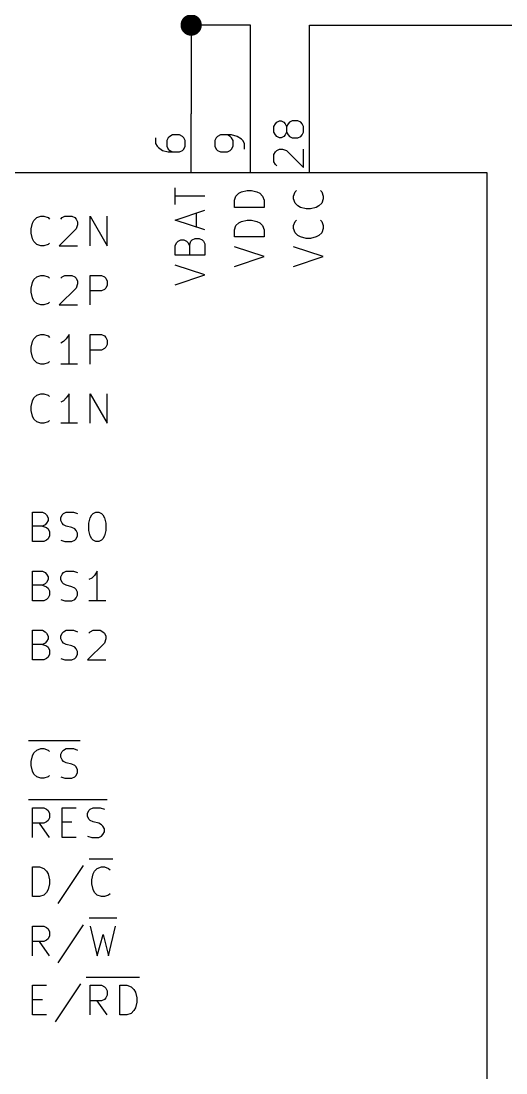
# Model space of a CAD drawing. Extents: x 0.4 to 11.3, y -7.9 to -0.4.
# Drawn here: x 9.113 to 9.932, y -3.071 to -1.293 of the extents above; entities that cross this region are included whole.
import ezdxf

# ---------------------------------------------------------------- set-up
doc = ezdxf.new("R2010")
doc.units = 0
doc.header["$MEASUREMENT"] = 0
for name, color, linetype in [('CYAN2', 4, 'CONTINUOUS'), ('GREEN3', 91, 'CONTINUOUS'), ('LYELLOW', 51, 'CONTINUOUS'), ('RED2', 1, 'CONTINUOUS'), ('RED3', 11, 'CONTINUOUS')]:
    doc.layers.add(name, color=color, linetype=linetype)

msp = doc.modelspace()

# ---------------------------------------------------------------- linework, layer by layer
at = {"layer": 'CYAN2', "linetype": 'CONTINUOUS'}
for p, q in [((9.3731, -1.6033), (9.3731, -1.5748)), ((9.3731, -1.6033), (9.3731, -1.5748)), ((9.4803, -1.5843), (9.485, -1.5819)), ((9.4803, -1.5843), (9.485, -1.5819)), ((9.485, -1.5819), (9.4946, -1.5795)), ((9.485, -1.5819), (9.4946, -1.5795)), ((9.4946, -1.5795), (9.5017, -1.5795)), ((9.4946, -1.5795), (9.5017, -1.5795)), ((9.5017, -1.5795), (9.5112, -1.5819)), ((9.5017, -1.5795), (9.5112, -1.5819)), ((9.5112, -1.5819), (9.516, -1.5843)), ((9.5112, -1.5819), (9.516, -1.5843)), ((9.5731, -1.589), (9.5755, -1.5819)), ((9.5731, -1.589), (9.5755, -1.5819)), ((9.5755, -1.5819), (9.5779, -1.5795)), ((9.5755, -1.5819), (9.5779, -1.5795)), ((9.6184, -1.5795), (9.6208, -1.5819)), ((9.6184, -1.5795), (9.6208, -1.5819)), ((9.6208, -1.5819), (9.6231, -1.589)), ((9.6208, -1.5819), (9.6231, -1.589)), ((9.4231, -1.589), (9.3731, -1.589)), ((9.4231, -1.589), (9.3731, -1.589)), ((9.4731, -1.5962), (9.4755, -1.589)), ((9.4731, -1.5962), (9.4755, -1.589)), ((9.4731, -1.6081), (9.4731, -1.5962)), ((9.4731, -1.6081), (9.4731, -1.5962)), ((9.4755, -1.589), (9.4803, -1.5843)), ((9.4755, -1.589), (9.4803, -1.5843)), ((9.516, -1.5843), (9.5208, -1.589)), ((9.516, -1.5843), (9.5208, -1.589)), ((9.5208, -1.589), (9.5231, -1.5962)), ((9.5208, -1.589), (9.5231, -1.5962)), ((9.5231, -1.5962), (9.5231, -1.6081)), ((9.5231, -1.5962), (9.5231, -1.6081)), ((9.5731, -1.5938), (9.5731, -1.589)), ((9.5731, -1.5938), (9.5731, -1.589)), ((9.5755, -1.6009), (9.5731, -1.5938)), ((9.5755, -1.6009), (9.5731, -1.5938)), ((9.6231, -1.5938), (9.6208, -1.6009)), ((9.6231, -1.5938), (9.6208, -1.6009)), ((9.6231, -1.589), (9.6231, -1.5938)), ((9.6231, -1.589), (9.6231, -1.5938)), ((9.3731, -1.6295), (9.4231, -1.6129)), ((9.3731, -1.6295), (9.4231, -1.6129)), ((9.4088, -1.6414), (9.4088, -1.6176)), ((9.4088, -1.6414), (9.4088, -1.6176)), ((9.5231, -1.6081), (9.4731, -1.6081)), ((9.5231, -1.6081), (9.4731, -1.6081)), ((9.5803, -1.6057), (9.5755, -1.6009)), ((9.5803, -1.6057), (9.5755, -1.6009)), ((9.585, -1.6081), (9.5803, -1.6057)), ((9.585, -1.6081), (9.5803, -1.6057)), ((9.5946, -1.6105), (9.585, -1.6081)), ((9.5946, -1.6105), (9.585, -1.6081)), ((9.6017, -1.6105), (9.5946, -1.6105)), ((9.6017, -1.6105), (9.5946, -1.6105)), ((9.6112, -1.6081), (9.6017, -1.6105)), ((9.6112, -1.6081), (9.6017, -1.6105)), ((9.616, -1.6057), (9.6112, -1.6081)), ((9.616, -1.6057), (9.6112, -1.6081)), ((9.6208, -1.6009), (9.616, -1.6057)), ((9.6208, -1.6009), (9.616, -1.6057)), ((9.1295, -1.6446), (9.1319, -1.635)), ((9.1295, -1.6446), (9.1319, -1.635)), ((9.1319, -1.635), (9.1343, -1.6303)), ((9.1319, -1.635), (9.1343, -1.6303)), ((9.1343, -1.6303), (9.139, -1.6255)), ((9.1343, -1.6303), (9.139, -1.6255)), ((9.139, -1.6255), (9.1462, -1.6231)), ((9.139, -1.6255), (9.1462, -1.6231)), ((9.1462, -1.6231), (9.1509, -1.6231)), ((9.1462, -1.6231), (9.1509, -1.6231)), ((9.1509, -1.6231), (9.1581, -1.6255)), ((9.1509, -1.6231), (9.1581, -1.6255)), ((9.1581, -1.6255), (9.1605, -1.6279)), ((9.1581, -1.6255), (9.1605, -1.6279)), ((9.1795, -1.6279), (9.1819, -1.6255)), ((9.1795, -1.6279), (9.1819, -1.6255)), ((9.1819, -1.6255), (9.1867, -1.6231)), ((9.1819, -1.6255), (9.1867, -1.6231)), ((9.1867, -1.6231), (9.1986, -1.6231)), ((9.1867, -1.6231), (9.1986, -1.6231)), ((9.1986, -1.6231), (9.2033, -1.6255)), ((9.1986, -1.6231), (9.2033, -1.6255)), ((9.2033, -1.6255), (9.2057, -1.6279)), ((9.2033, -1.6255), (9.2057, -1.6279)), ((9.2057, -1.6279), (9.2081, -1.6327)), ((9.2057, -1.6279), (9.2081, -1.6327)), ((9.2081, -1.6327), (9.2081, -1.6374)), ((9.2081, -1.6327), (9.2081, -1.6374)), ((9.2295, -1.6731), (9.2295, -1.6231)), ((9.2295, -1.6231), (9.2581, -1.6731)), ((9.2295, -1.6731), (9.2295, -1.6231)), ((9.2295, -1.6231), (9.2581, -1.6731)), ((9.2581, -1.6731), (9.2581, -1.6231)), ((9.2581, -1.6731), (9.2581, -1.6231)), ((9.4231, -1.6462), (9.3731, -1.6295)), ((9.4231, -1.6462), (9.3731, -1.6295)), ((9.4755, -1.639), (9.4803, -1.6343)), ((9.4755, -1.639), (9.4803, -1.6343)), ((9.4803, -1.6343), (9.485, -1.6319)), ((9.4803, -1.6343), (9.485, -1.6319)), ((9.485, -1.6319), (9.4946, -1.6295)), ((9.485, -1.6319), (9.4946, -1.6295)), ((9.4946, -1.6295), (9.5017, -1.6295)), ((9.4946, -1.6295), (9.5017, -1.6295)), ((9.5017, -1.6295), (9.5112, -1.6319)), ((9.5017, -1.6295), (9.5112, -1.6319)), ((9.5112, -1.6319), (9.516, -1.6343)), ((9.5112, -1.6319), (9.516, -1.6343)), ((9.516, -1.6343), (9.5208, -1.639)), ((9.516, -1.6343), (9.5208, -1.639)), ((9.5731, -1.639), (9.5755, -1.6319)), ((9.5731, -1.639), (9.5755, -1.6319)), ((9.5755, -1.6319), (9.5779, -1.6295)), ((9.5755, -1.6319), (9.5779, -1.6295)), ((9.6184, -1.6295), (9.6208, -1.6319)), ((9.6184, -1.6295), (9.6208, -1.6319)), ((9.6208, -1.6319), (9.6231, -1.639)), ((9.6208, -1.6319), (9.6231, -1.639)), ((9.1295, -1.6517), (9.1295, -1.6446)), ((9.1295, -1.6517), (9.1295, -1.6446)), ((9.1319, -1.6612), (9.1295, -1.6517)), ((9.1319, -1.6612), (9.1295, -1.6517)), ((9.2057, -1.6446), (9.1771, -1.6731)), ((9.2057, -1.6446), (9.1771, -1.6731)), ((9.2081, -1.6374), (9.2057, -1.6446)), ((9.2081, -1.6374), (9.2057, -1.6446)), ((9.4731, -1.6462), (9.4755, -1.639)), ((9.4731, -1.6462), (9.4755, -1.639)), ((9.4731, -1.6581), (9.4731, -1.6462)), ((9.4731, -1.6581), (9.4731, -1.6462)), ((9.5208, -1.639), (9.5231, -1.6462)), ((9.5208, -1.639), (9.5231, -1.6462)), ((9.5231, -1.6462), (9.5231, -1.6581)), ((9.5231, -1.6462), (9.5231, -1.6581)), ((9.5731, -1.6438), (9.5731, -1.639)), ((9.5731, -1.6438), (9.5731, -1.639)), ((9.5755, -1.6509), (9.5731, -1.6438)), ((9.5755, -1.6509), (9.5731, -1.6438)), ((9.5803, -1.6557), (9.5755, -1.6509)), ((9.5803, -1.6557), (9.5755, -1.6509)), ((9.6208, -1.6509), (9.616, -1.6557)), ((9.6208, -1.6509), (9.616, -1.6557)), ((9.6231, -1.6438), (9.6208, -1.6509)), ((9.6231, -1.6438), (9.6208, -1.6509)), ((9.6231, -1.639), (9.6231, -1.6438)), ((9.6231, -1.639), (9.6231, -1.6438)), ((9.1343, -1.666), (9.1319, -1.6612)), ((9.1343, -1.666), (9.1319, -1.6612)), ((9.139, -1.6708), (9.1343, -1.666)), ((9.139, -1.6708), (9.1343, -1.666)), ((9.1462, -1.6731), (9.139, -1.6708)), ((9.1462, -1.6731), (9.139, -1.6708)), ((9.1581, -1.6708), (9.1509, -1.6731)), ((9.1581, -1.6708), (9.1509, -1.6731)), ((9.1605, -1.6684), (9.1581, -1.6708)), ((9.1605, -1.6684), (9.1581, -1.6708)), ((9.3731, -1.6724), (9.3755, -1.6676)), ((9.3731, -1.6724), (9.3755, -1.6676)), ((9.3755, -1.6676), (9.3779, -1.6652)), ((9.3755, -1.6676), (9.3779, -1.6652)), ((9.3779, -1.6652), (9.3827, -1.6629)), ((9.3779, -1.6652), (9.3827, -1.6629)), ((9.3827, -1.6629), (9.3874, -1.6629)), ((9.3827, -1.6629), (9.3874, -1.6629)), ((9.3874, -1.6629), (9.3922, -1.6652)), ((9.3874, -1.6629), (9.3922, -1.6652)), ((9.3922, -1.6652), (9.3946, -1.6676)), ((9.3922, -1.6652), (9.3946, -1.6676)), ((9.3946, -1.6676), (9.3969, -1.6724)), ((9.3946, -1.6676), (9.3969, -1.6724)), ((9.3969, -1.6724), (9.3993, -1.6652)), ((9.3969, -1.6724), (9.3993, -1.6652)), ((9.3993, -1.6652), (9.4017, -1.6629)), ((9.3993, -1.6652), (9.4017, -1.6629)), ((9.4017, -1.6629), (9.4065, -1.6605)), ((9.4017, -1.6629), (9.4065, -1.6605)), ((9.4065, -1.6605), (9.4136, -1.6605)), ((9.4065, -1.6605), (9.4136, -1.6605)), ((9.4136, -1.6605), (9.4184, -1.6629)), ((9.4136, -1.6605), (9.4184, -1.6629)), ((9.4184, -1.6629), (9.4208, -1.6652)), ((9.4184, -1.6629), (9.4208, -1.6652)), ((9.4208, -1.6652), (9.4231, -1.67)), ((9.4208, -1.6652), (9.4231, -1.67)), ((9.4231, -1.67), (9.4231, -1.689)), ((9.4231, -1.67), (9.4231, -1.689)), ((9.5231, -1.6581), (9.4731, -1.6581)), ((9.5231, -1.6581), (9.4731, -1.6581)), ((9.585, -1.6581), (9.5803, -1.6557)), ((9.585, -1.6581), (9.5803, -1.6557)), ((9.5946, -1.6605), (9.585, -1.6581)), ((9.5946, -1.6605), (9.585, -1.6581)), ((9.6017, -1.6605), (9.5946, -1.6605)), ((9.6017, -1.6605), (9.5946, -1.6605)), ((9.6112, -1.6581), (9.6017, -1.6605)), ((9.6112, -1.6581), (9.6017, -1.6605)), ((9.616, -1.6557), (9.6112, -1.6581)), ((9.616, -1.6557), (9.6112, -1.6581)), ((9.1509, -1.6731), (9.1462, -1.6731)), ((9.1509, -1.6731), (9.1462, -1.6731)), ((9.1771, -1.6731), (9.2081, -1.6731)), ((9.1771, -1.6731), (9.2081, -1.6731)), ((9.3731, -1.689), (9.3731, -1.6724)), ((9.3731, -1.689), (9.3731, -1.6724)), ((9.4231, -1.689), (9.3731, -1.689)), ((9.4231, -1.689), (9.3731, -1.689)), ((9.3969, -1.6724), (9.3969, -1.689)), ((9.3969, -1.6724), (9.3969, -1.689)), ((9.5231, -1.6914), (9.4731, -1.6748)), ((9.5231, -1.6914), (9.4731, -1.6748)), ((9.6231, -1.6914), (9.5731, -1.6748)), ((9.6231, -1.6914), (9.5731, -1.6748)), ((9.4231, -1.7224), (9.3731, -1.7057)), ((9.4231, -1.7224), (9.3731, -1.7057)), ((9.4731, -1.7081), (9.5231, -1.6914)), ((9.4731, -1.7081), (9.5231, -1.6914)), ((9.5731, -1.7081), (9.6231, -1.6914)), ((9.5731, -1.7081), (9.6231, -1.6914)), ((9.139, -1.7255), (9.1462, -1.7231)), ((9.139, -1.7255), (9.1462, -1.7231)), ((9.1462, -1.7231), (9.1509, -1.7231)), ((9.1462, -1.7231), (9.1509, -1.7231)), ((9.1509, -1.7231), (9.1581, -1.7255)), ((9.1509, -1.7231), (9.1581, -1.7255)), ((9.1819, -1.7255), (9.1867, -1.7231)), ((9.1819, -1.7255), (9.1867, -1.7231)), ((9.1867, -1.7231), (9.1986, -1.7231)), ((9.1867, -1.7231), (9.1986, -1.7231)), ((9.1986, -1.7231), (9.2033, -1.7255)), ((9.1986, -1.7231), (9.2033, -1.7255)), ((9.2295, -1.7731), (9.2295, -1.7231)), ((9.2295, -1.7231), (9.2486, -1.7231)), ((9.2295, -1.7731), (9.2295, -1.7231)), ((9.2295, -1.7231), (9.2486, -1.7231)), ((9.2486, -1.7231), (9.2533, -1.7255)), ((9.2486, -1.7231), (9.2533, -1.7255)), ((9.3731, -1.739), (9.4231, -1.7224)), ((9.3731, -1.739), (9.4231, -1.7224)), ((9.1295, -1.7446), (9.1319, -1.735)), ((9.1295, -1.7446), (9.1319, -1.735)), ((9.1319, -1.735), (9.1343, -1.7303)), ((9.1319, -1.735), (9.1343, -1.7303)), ((9.1343, -1.7303), (9.139, -1.7255)), ((9.1343, -1.7303), (9.139, -1.7255)), ((9.1581, -1.7255), (9.1605, -1.7279)), ((9.1581, -1.7255), (9.1605, -1.7279)), ((9.1795, -1.7279), (9.1819, -1.7255)), ((9.1795, -1.7279), (9.1819, -1.7255)), ((9.2033, -1.7255), (9.2057, -1.7279)), ((9.2033, -1.7255), (9.2057, -1.7279)), ((9.2057, -1.7279), (9.2081, -1.7327)), ((9.2057, -1.7279), (9.2081, -1.7327)), ((9.2081, -1.7374), (9.2057, -1.7446)), ((9.2081, -1.7374), (9.2057, -1.7446)), ((9.2081, -1.7327), (9.2081, -1.7374)), ((9.2081, -1.7327), (9.2081, -1.7374)), ((9.2533, -1.7255), (9.2557, -1.7279)), ((9.2533, -1.7255), (9.2557, -1.7279)), ((9.2557, -1.7279), (9.2581, -1.7327)), ((9.2557, -1.7279), (9.2581, -1.7327)), ((9.2581, -1.7398), (9.2557, -1.7446)), ((9.2581, -1.7398), (9.2557, -1.7446)), ((9.2581, -1.7327), (9.2581, -1.7398)), ((9.2581, -1.7327), (9.2581, -1.7398)), ((9.1295, -1.7517), (9.1295, -1.7446)), ((9.1295, -1.7517), (9.1295, -1.7446)), ((9.1319, -1.7612), (9.1295, -1.7517)), ((9.1319, -1.7612), (9.1295, -1.7517)), ((9.2057, -1.7446), (9.1771, -1.7731)), ((9.2057, -1.7446), (9.1771, -1.7731)), ((9.2486, -1.7493), (9.2295, -1.7493)), ((9.2486, -1.7493), (9.2295, -1.7493)), ((9.2533, -1.7469), (9.2486, -1.7493)), ((9.2533, -1.7469), (9.2486, -1.7493)), ((9.2557, -1.7446), (9.2533, -1.7469)), ((9.2557, -1.7446), (9.2533, -1.7469)), ((9.1343, -1.766), (9.1319, -1.7612)), ((9.1343, -1.766), (9.1319, -1.7612)), ((9.139, -1.7708), (9.1343, -1.766)), ((9.139, -1.7708), (9.1343, -1.766)), ((9.1462, -1.7731), (9.139, -1.7708)), ((9.1462, -1.7731), (9.139, -1.7708)), ((9.1509, -1.7731), (9.1462, -1.7731)), ((9.1509, -1.7731), (9.1462, -1.7731)), ((9.1581, -1.7708), (9.1509, -1.7731)), ((9.1581, -1.7708), (9.1509, -1.7731)), ((9.1605, -1.7684), (9.1581, -1.7708)), ((9.1605, -1.7684), (9.1581, -1.7708)), ((9.1771, -1.7731), (9.2081, -1.7731)), ((9.1771, -1.7731), (9.2081, -1.7731)), ((9.1319, -1.835), (9.1343, -1.8303)), ((9.1319, -1.835), (9.1343, -1.8303)), ((9.1343, -1.8303), (9.139, -1.8255)), ((9.1343, -1.8303), (9.139, -1.8255)), ((9.139, -1.8255), (9.1462, -1.8231)), ((9.139, -1.8255), (9.1462, -1.8231)), ((9.1462, -1.8231), (9.1509, -1.8231)), ((9.1462, -1.8231), (9.1509, -1.8231)), ((9.1509, -1.8231), (9.1581, -1.8255)), ((9.1509, -1.8231), (9.1581, -1.8255)), ((9.1581, -1.8255), (9.1605, -1.8279)), ((9.1581, -1.8255), (9.1605, -1.8279)), ((9.189, -1.8303), (9.1843, -1.835)), ((9.189, -1.8303), (9.1843, -1.835)), ((9.1938, -1.8231), (9.189, -1.8303)), ((9.1938, -1.8231), (9.189, -1.8303)), ((9.1938, -1.8731), (9.1938, -1.8231)), ((9.1938, -1.8731), (9.1938, -1.8231)), ((9.2295, -1.8731), (9.2295, -1.8231)), ((9.2295, -1.8231), (9.2486, -1.8231)), ((9.2295, -1.8731), (9.2295, -1.8231)), ((9.2295, -1.8231), (9.2486, -1.8231)), ((9.2486, -1.8231), (9.2533, -1.8255)), ((9.2486, -1.8231), (9.2533, -1.8255)), ((9.2533, -1.8255), (9.2557, -1.8279)), ((9.2533, -1.8255), (9.2557, -1.8279)), ((9.2557, -1.8279), (9.2581, -1.8327)), ((9.2557, -1.8279), (9.2581, -1.8327)), ((9.1295, -1.8446), (9.1319, -1.835)), ((9.1295, -1.8446), (9.1319, -1.835)), ((9.1295, -1.8517), (9.1295, -1.8446)), ((9.1295, -1.8517), (9.1295, -1.8446)), ((9.1843, -1.835), (9.1795, -1.8374)), ((9.1843, -1.835), (9.1795, -1.8374)), ((9.2486, -1.8493), (9.2295, -1.8493)), ((9.2486, -1.8493), (9.2295, -1.8493)), ((9.2533, -1.8469), (9.2486, -1.8493)), ((9.2533, -1.8469), (9.2486, -1.8493)), ((9.2557, -1.8446), (9.2533, -1.8469)), ((9.2557, -1.8446), (9.2533, -1.8469)), ((9.2581, -1.8398), (9.2557, -1.8446)), ((9.2581, -1.8398), (9.2557, -1.8446)), ((9.2581, -1.8327), (9.2581, -1.8398)), ((9.2581, -1.8327), (9.2581, -1.8398)), ((9.1319, -1.8612), (9.1295, -1.8517)), ((9.1319, -1.8612), (9.1295, -1.8517)), ((9.1343, -1.866), (9.1319, -1.8612)), ((9.1343, -1.866), (9.1319, -1.8612)), ((9.139, -1.8708), (9.1343, -1.866)), ((9.139, -1.8708), (9.1343, -1.866)), ((9.1462, -1.8731), (9.139, -1.8708)), ((9.1462, -1.8731), (9.139, -1.8708)), ((9.1509, -1.8731), (9.1462, -1.8731)), ((9.1509, -1.8731), (9.1462, -1.8731)), ((9.1581, -1.8708), (9.1509, -1.8731)), ((9.1581, -1.8708), (9.1509, -1.8731)), ((9.1605, -1.8684), (9.1581, -1.8708)), ((9.1605, -1.8684), (9.1581, -1.8708)), ((9.2081, -1.8731), (9.1795, -1.8731)), ((9.2081, -1.8731), (9.1795, -1.8731)), ((9.1295, -1.9446), (9.1319, -1.935)), ((9.1295, -1.9446), (9.1319, -1.935)), ((9.1319, -1.935), (9.1343, -1.9303)), ((9.1319, -1.935), (9.1343, -1.9303)), ((9.1343, -1.9303), (9.139, -1.9255)), ((9.1343, -1.9303), (9.139, -1.9255)), ((9.139, -1.9255), (9.1462, -1.9231)), ((9.139, -1.9255), (9.1462, -1.9231)), ((9.1462, -1.9231), (9.1509, -1.9231)), ((9.1462, -1.9231), (9.1509, -1.9231)), ((9.1509, -1.9231), (9.1581, -1.9255)), ((9.1509, -1.9231), (9.1581, -1.9255)), ((9.1581, -1.9255), (9.1605, -1.9279)), ((9.1581, -1.9255), (9.1605, -1.9279)), ((9.1843, -1.935), (9.1795, -1.9374)), ((9.1843, -1.935), (9.1795, -1.9374)), ((9.189, -1.9303), (9.1843, -1.935)), ((9.189, -1.9303), (9.1843, -1.935)), ((9.1938, -1.9231), (9.189, -1.9303)), ((9.1938, -1.9231), (9.189, -1.9303)), ((9.1938, -1.9731), (9.1938, -1.9231)), ((9.1938, -1.9731), (9.1938, -1.9231)), ((9.2295, -1.9731), (9.2295, -1.9231)), ((9.2295, -1.9231), (9.2581, -1.9731)), ((9.2295, -1.9731), (9.2295, -1.9231)), ((9.2295, -1.9231), (9.2581, -1.9731)), ((9.2581, -1.9731), (9.2581, -1.9231)), ((9.2581, -1.9731), (9.2581, -1.9231)), ((9.1295, -1.9517), (9.1295, -1.9446)), ((9.1295, -1.9517), (9.1295, -1.9446)), ((9.1319, -1.9612), (9.1295, -1.9517)), ((9.1319, -1.9612), (9.1295, -1.9517)), ((9.1343, -1.966), (9.1319, -1.9612)), ((9.1343, -1.966), (9.1319, -1.9612)), ((9.139, -1.9708), (9.1343, -1.966)), ((9.139, -1.9708), (9.1343, -1.966)), ((9.1462, -1.9731), (9.139, -1.9708)), ((9.1462, -1.9731), (9.139, -1.9708)), ((9.1509, -1.9731), (9.1462, -1.9731)), ((9.1509, -1.9731), (9.1462, -1.9731)), ((9.1581, -1.9708), (9.1509, -1.9731)), ((9.1581, -1.9708), (9.1509, -1.9731)), ((9.1605, -1.9684), (9.1581, -1.9708)), ((9.1605, -1.9684), (9.1581, -1.9708)), ((9.2081, -1.9731), (9.1795, -1.9731)), ((9.2081, -1.9731), (9.1795, -1.9731)), ((9.1319, -2.1731), (9.1319, -2.1231)), ((9.1319, -2.1231), (9.1486, -2.1231)), ((9.1319, -2.1731), (9.1319, -2.1231)), ((9.1319, -2.1231), (9.1486, -2.1231)), ((9.1486, -2.1231), (9.1533, -2.1255)), ((9.1486, -2.1231), (9.1533, -2.1255)), ((9.1533, -2.1255), (9.1557, -2.1279)), ((9.1533, -2.1255), (9.1557, -2.1279)), ((9.1557, -2.1279), (9.1581, -2.1327)), ((9.1557, -2.1279), (9.1581, -2.1327)), ((9.1581, -2.1327), (9.1581, -2.1374)), ((9.1581, -2.1327), (9.1581, -2.1374)), ((9.1795, -2.1327), (9.1819, -2.1279)), ((9.1795, -2.1327), (9.1819, -2.1279)), ((9.1795, -2.1374), (9.1795, -2.1327)), ((9.1795, -2.1374), (9.1795, -2.1327)), ((9.1819, -2.1279), (9.1843, -2.1255)), ((9.1819, -2.1279), (9.1843, -2.1255)), ((9.1843, -2.1255), (9.189, -2.1231)), ((9.1843, -2.1255), (9.189, -2.1231)), ((9.189, -2.1231), (9.2009, -2.1231)), ((9.189, -2.1231), (9.2009, -2.1231)), ((9.2009, -2.1231), (9.2081, -2.1255)), ((9.2009, -2.1231), (9.2081, -2.1255)), ((9.2271, -2.1422), (9.2295, -2.1327)), ((9.2271, -2.1422), (9.2295, -2.1327)), ((9.2295, -2.1327), (9.2319, -2.1279)), ((9.2295, -2.1327), (9.2319, -2.1279)), ((9.2319, -2.1279), (9.2343, -2.1255)), ((9.2319, -2.1279), (9.2343, -2.1255)), ((9.2343, -2.1255), (9.239, -2.1231)), ((9.2343, -2.1255), (9.239, -2.1231)), ((9.239, -2.1231), (9.2438, -2.1231)), ((9.239, -2.1231), (9.2438, -2.1231)), ((9.2438, -2.1231), (9.2486, -2.1255)), ((9.2438, -2.1231), (9.2486, -2.1255)), ((9.2486, -2.1255), (9.2509, -2.1279)), ((9.2486, -2.1255), (9.2509, -2.1279)), ((9.2509, -2.1279), (9.2533, -2.1327)), ((9.2509, -2.1279), (9.2533, -2.1327)), ((9.2533, -2.1327), (9.2557, -2.1422)), ((9.2533, -2.1327), (9.2557, -2.1422)), ((9.1486, -2.1469), (9.1319, -2.1469)), ((9.1486, -2.1469), (9.1319, -2.1469)), ((9.1533, -2.1446), (9.1486, -2.1469)), ((9.1533, -2.1446), (9.1486, -2.1469)), ((9.1486, -2.1469), (9.1557, -2.1493)), ((9.1486, -2.1469), (9.1557, -2.1493)), ((9.1557, -2.1422), (9.1533, -2.1446)), ((9.1557, -2.1422), (9.1533, -2.1446)), ((9.1581, -2.1374), (9.1557, -2.1422)), ((9.1581, -2.1374), (9.1557, -2.1422)), ((9.1557, -2.1493), (9.1581, -2.1517)), ((9.1557, -2.1493), (9.1581, -2.1517)), ((9.1819, -2.1422), (9.1795, -2.1374)), ((9.1819, -2.1422), (9.1795, -2.1374)), ((9.1843, -2.1446), (9.1819, -2.1422)), ((9.1843, -2.1446), (9.1819, -2.1422)), ((9.189, -2.1469), (9.1843, -2.1446)), ((9.189, -2.1469), (9.1843, -2.1446)), ((9.1986, -2.1493), (9.189, -2.1469)), ((9.1986, -2.1493), (9.189, -2.1469)), ((9.2033, -2.1517), (9.1986, -2.1493)), ((9.2033, -2.1517), (9.1986, -2.1493)), ((9.2271, -2.1541), (9.2271, -2.1422)), ((9.2271, -2.1541), (9.2271, -2.1422)), ((9.2557, -2.1422), (9.2557, -2.1541)), ((9.2557, -2.1422), (9.2557, -2.1541)), ((9.1581, -2.1684), (9.1557, -2.1708)), ((9.1581, -2.1684), (9.1557, -2.1708)), ((9.1581, -2.1517), (9.1605, -2.1565)), ((9.1581, -2.1517), (9.1605, -2.1565)), ((9.1605, -2.1636), (9.1581, -2.1684)), ((9.1605, -2.1636), (9.1581, -2.1684)), ((9.1605, -2.1565), (9.1605, -2.1636)), ((9.1605, -2.1565), (9.1605, -2.1636)), ((9.2057, -2.1541), (9.2033, -2.1517)), ((9.2057, -2.1541), (9.2033, -2.1517)), ((9.2033, -2.1708), (9.2057, -2.1684)), ((9.2033, -2.1708), (9.2057, -2.1684)), ((9.2081, -2.1588), (9.2057, -2.1541)), ((9.2081, -2.1588), (9.2057, -2.1541)), ((9.2057, -2.1684), (9.2081, -2.1636)), ((9.2057, -2.1684), (9.2081, -2.1636)), ((9.2081, -2.1636), (9.2081, -2.1588)), ((9.2081, -2.1636), (9.2081, -2.1588)), ((9.2295, -2.1636), (9.2271, -2.1541)), ((9.2295, -2.1636), (9.2271, -2.1541)), ((9.2319, -2.1684), (9.2295, -2.1636)), ((9.2319, -2.1684), (9.2295, -2.1636)), ((9.2343, -2.1708), (9.2319, -2.1684)), ((9.2343, -2.1708), (9.2319, -2.1684)), ((9.2509, -2.1684), (9.2486, -2.1708)), ((9.2509, -2.1684), (9.2486, -2.1708)), ((9.2533, -2.1636), (9.2509, -2.1684)), ((9.2533, -2.1636), (9.2509, -2.1684)), ((9.2557, -2.1541), (9.2533, -2.1636)), ((9.2557, -2.1541), (9.2533, -2.1636)), ((9.1509, -2.1731), (9.1319, -2.1731)), ((9.1509, -2.1731), (9.1319, -2.1731)), ((9.1557, -2.1708), (9.1509, -2.1731)), ((9.1557, -2.1708), (9.1509, -2.1731)), ((9.1795, -2.1708), (9.1867, -2.1731)), ((9.1795, -2.1708), (9.1867, -2.1731)), ((9.1867, -2.1731), (9.1986, -2.1731)), ((9.1867, -2.1731), (9.1986, -2.1731)), ((9.1986, -2.1731), (9.2033, -2.1708)), ((9.1986, -2.1731), (9.2033, -2.1708)), ((9.239, -2.1731), (9.2343, -2.1708)), ((9.239, -2.1731), (9.2343, -2.1708)), ((9.2438, -2.1731), (9.239, -2.1731)), ((9.2438, -2.1731), (9.239, -2.1731)), ((9.2486, -2.1708), (9.2438, -2.1731)), ((9.2486, -2.1708), (9.2438, -2.1731)), ((9.1319, -2.2731), (9.1319, -2.2231)), ((9.1319, -2.2231), (9.1486, -2.2231)), ((9.1319, -2.2731), (9.1319, -2.2231)), ((9.1319, -2.2231), (9.1486, -2.2231)), ((9.1486, -2.2231), (9.1533, -2.2255)), ((9.1486, -2.2231), (9.1533, -2.2255)), ((9.1533, -2.2255), (9.1557, -2.2279)), ((9.1533, -2.2255), (9.1557, -2.2279)), ((9.1557, -2.2279), (9.1581, -2.2327)), ((9.1557, -2.2279), (9.1581, -2.2327)), ((9.1581, -2.2374), (9.1557, -2.2422)), ((9.1581, -2.2374), (9.1557, -2.2422)), ((9.1581, -2.2327), (9.1581, -2.2374)), ((9.1581, -2.2327), (9.1581, -2.2374)), ((9.1795, -2.2327), (9.1819, -2.2279)), ((9.1795, -2.2327), (9.1819, -2.2279)), ((9.1795, -2.2374), (9.1795, -2.2327)), ((9.1795, -2.2374), (9.1795, -2.2327)), ((9.1819, -2.2422), (9.1795, -2.2374)), ((9.1819, -2.2422), (9.1795, -2.2374)), ((9.1819, -2.2279), (9.1843, -2.2255)), ((9.1819, -2.2279), (9.1843, -2.2255)), ((9.1843, -2.2255), (9.189, -2.2231)), ((9.1843, -2.2255), (9.189, -2.2231)), ((9.189, -2.2231), (9.2009, -2.2231)), ((9.189, -2.2231), (9.2009, -2.2231)), ((9.2009, -2.2231), (9.2081, -2.2255)), ((9.2009, -2.2231), (9.2081, -2.2255)), ((9.2319, -2.235), (9.2271, -2.2374)), ((9.2319, -2.235), (9.2271, -2.2374)), ((9.2367, -2.2303), (9.2319, -2.235)), ((9.2367, -2.2303), (9.2319, -2.235)), ((9.2414, -2.2231), (9.2367, -2.2303)), ((9.2414, -2.2231), (9.2367, -2.2303)), ((9.2414, -2.2731), (9.2414, -2.2231)), ((9.2414, -2.2731), (9.2414, -2.2231)), ((9.1486, -2.2469), (9.1319, -2.2469)), ((9.1486, -2.2469), (9.1319, -2.2469)), ((9.1533, -2.2446), (9.1486, -2.2469)), ((9.1533, -2.2446), (9.1486, -2.2469)), ((9.1486, -2.2469), (9.1557, -2.2493)), ((9.1486, -2.2469), (9.1557, -2.2493)), ((9.1557, -2.2422), (9.1533, -2.2446)), ((9.1557, -2.2422), (9.1533, -2.2446)), ((9.1557, -2.2493), (9.1581, -2.2517)), ((9.1557, -2.2493), (9.1581, -2.2517)), ((9.1581, -2.2517), (9.1605, -2.2565)), ((9.1581, -2.2517), (9.1605, -2.2565)), ((9.1605, -2.2565), (9.1605, -2.2636)), ((9.1605, -2.2565), (9.1605, -2.2636)), ((9.1843, -2.2446), (9.1819, -2.2422)), ((9.1843, -2.2446), (9.1819, -2.2422)), ((9.189, -2.2469), (9.1843, -2.2446)), ((9.189, -2.2469), (9.1843, -2.2446)), ((9.1986, -2.2493), (9.189, -2.2469)), ((9.1986, -2.2493), (9.189, -2.2469)), ((9.2033, -2.2517), (9.1986, -2.2493)), ((9.2033, -2.2517), (9.1986, -2.2493)), ((9.2057, -2.2541), (9.2033, -2.2517)), ((9.2057, -2.2541), (9.2033, -2.2517)), ((9.2081, -2.2588), (9.2057, -2.2541)), ((9.2081, -2.2588), (9.2057, -2.2541)), ((9.1509, -2.2731), (9.1319, -2.2731)), ((9.1509, -2.2731), (9.1319, -2.2731)), ((9.1557, -2.2708), (9.1509, -2.2731)), ((9.1557, -2.2708), (9.1509, -2.2731)), ((9.1581, -2.2684), (9.1557, -2.2708)), ((9.1581, -2.2684), (9.1557, -2.2708)), ((9.1605, -2.2636), (9.1581, -2.2684)), ((9.1605, -2.2636), (9.1581, -2.2684)), ((9.1795, -2.2708), (9.1867, -2.2731)), ((9.1795, -2.2708), (9.1867, -2.2731)), ((9.1867, -2.2731), (9.1986, -2.2731)), ((9.1867, -2.2731), (9.1986, -2.2731)), ((9.1986, -2.2731), (9.2033, -2.2708)), ((9.1986, -2.2731), (9.2033, -2.2708)), ((9.2033, -2.2708), (9.2057, -2.2684)), ((9.2033, -2.2708), (9.2057, -2.2684)), ((9.2057, -2.2684), (9.2081, -2.2636)), ((9.2057, -2.2684), (9.2081, -2.2636)), ((9.2081, -2.2636), (9.2081, -2.2588)), ((9.2081, -2.2636), (9.2081, -2.2588)), ((9.2557, -2.2731), (9.2271, -2.2731)), ((9.2557, -2.2731), (9.2271, -2.2731)), ((9.1319, -2.3731), (9.1319, -2.3231)), ((9.1319, -2.3231), (9.1486, -2.3231)), ((9.1319, -2.3731), (9.1319, -2.3231)), ((9.1319, -2.3231), (9.1486, -2.3231)), ((9.1486, -2.3231), (9.1533, -2.3255)), ((9.1486, -2.3231), (9.1533, -2.3255)), ((9.1533, -2.3255), (9.1557, -2.3279)), ((9.1533, -2.3255), (9.1557, -2.3279)), ((9.1557, -2.3279), (9.1581, -2.3327)), ((9.1557, -2.3279), (9.1581, -2.3327)), ((9.1795, -2.3327), (9.1819, -2.3279)), ((9.1795, -2.3327), (9.1819, -2.3279)), ((9.1819, -2.3279), (9.1843, -2.3255)), ((9.1819, -2.3279), (9.1843, -2.3255)), ((9.1843, -2.3255), (9.189, -2.3231)), ((9.1843, -2.3255), (9.189, -2.3231)), ((9.189, -2.3231), (9.2009, -2.3231)), ((9.189, -2.3231), (9.2009, -2.3231)), ((9.2009, -2.3231), (9.2081, -2.3255)), ((9.2009, -2.3231), (9.2081, -2.3255)), ((9.2271, -2.3279), (9.2295, -2.3255)), ((9.2271, -2.3279), (9.2295, -2.3255)), ((9.2295, -2.3255), (9.2343, -2.3231)), ((9.2295, -2.3255), (9.2343, -2.3231)), ((9.2343, -2.3231), (9.2462, -2.3231)), ((9.2343, -2.3231), (9.2462, -2.3231)), ((9.2462, -2.3231), (9.2509, -2.3255)), ((9.2462, -2.3231), (9.2509, -2.3255)), ((9.2509, -2.3255), (9.2533, -2.3279)), ((9.2509, -2.3255), (9.2533, -2.3279)), ((9.2533, -2.3279), (9.2557, -2.3327)), ((9.2533, -2.3279), (9.2557, -2.3327)), ((9.1486, -2.3469), (9.1319, -2.3469)), ((9.1486, -2.3469), (9.1319, -2.3469)), ((9.1533, -2.3446), (9.1486, -2.3469)), ((9.1533, -2.3446), (9.1486, -2.3469)), ((9.1486, -2.3469), (9.1557, -2.3493)), ((9.1486, -2.3469), (9.1557, -2.3493)), ((9.1557, -2.3422), (9.1533, -2.3446)), ((9.1557, -2.3422), (9.1533, -2.3446)), ((9.1581, -2.3374), (9.1557, -2.3422)), ((9.1581, -2.3374), (9.1557, -2.3422)), ((9.1581, -2.3327), (9.1581, -2.3374)), ((9.1581, -2.3327), (9.1581, -2.3374)), ((9.1795, -2.3374), (9.1795, -2.3327)), ((9.1795, -2.3374), (9.1795, -2.3327)), ((9.1819, -2.3422), (9.1795, -2.3374)), ((9.1819, -2.3422), (9.1795, -2.3374)), ((9.1843, -2.3446), (9.1819, -2.3422)), ((9.1843, -2.3446), (9.1819, -2.3422)), ((9.189, -2.3469), (9.1843, -2.3446)), ((9.189, -2.3469), (9.1843, -2.3446)), ((9.1986, -2.3493), (9.189, -2.3469)), ((9.1986, -2.3493), (9.189, -2.3469)), ((9.2533, -2.3446), (9.2248, -2.3731)), ((9.2533, -2.3446), (9.2248, -2.3731)), ((9.2557, -2.3374), (9.2533, -2.3446)), ((9.2557, -2.3374), (9.2533, -2.3446)), ((9.2557, -2.3327), (9.2557, -2.3374)), ((9.2557, -2.3327), (9.2557, -2.3374)), ((9.1557, -2.3493), (9.1581, -2.3517)), ((9.1557, -2.3493), (9.1581, -2.3517)), ((9.1581, -2.3517), (9.1605, -2.3565)), ((9.1581, -2.3517), (9.1605, -2.3565)), ((9.1605, -2.3636), (9.1581, -2.3684)), ((9.1605, -2.3636), (9.1581, -2.3684)), ((9.1605, -2.3565), (9.1605, -2.3636)), ((9.1605, -2.3565), (9.1605, -2.3636)), ((9.2033, -2.3517), (9.1986, -2.3493)), ((9.2033, -2.3517), (9.1986, -2.3493)), ((9.2057, -2.3541), (9.2033, -2.3517)), ((9.2057, -2.3541), (9.2033, -2.3517)), ((9.2081, -2.3588), (9.2057, -2.3541)), ((9.2081, -2.3588), (9.2057, -2.3541)), ((9.2057, -2.3684), (9.2081, -2.3636)), ((9.2057, -2.3684), (9.2081, -2.3636)), ((9.2081, -2.3636), (9.2081, -2.3588)), ((9.2081, -2.3636), (9.2081, -2.3588)), ((9.1509, -2.3731), (9.1319, -2.3731)), ((9.1509, -2.3731), (9.1319, -2.3731)), ((9.1557, -2.3708), (9.1509, -2.3731)), ((9.1557, -2.3708), (9.1509, -2.3731)), ((9.1581, -2.3684), (9.1557, -2.3708)), ((9.1581, -2.3684), (9.1557, -2.3708)), ((9.1795, -2.3708), (9.1867, -2.3731)), ((9.1795, -2.3708), (9.1867, -2.3731)), ((9.1867, -2.3731), (9.1986, -2.3731)), ((9.1867, -2.3731), (9.1986, -2.3731)), ((9.1986, -2.3731), (9.2033, -2.3708)), ((9.1986, -2.3731), (9.2033, -2.3708)), ((9.2033, -2.3708), (9.2057, -2.3684)), ((9.2033, -2.3708), (9.2057, -2.3684)), ((9.2248, -2.3731), (9.2557, -2.3731)), ((9.2248, -2.3731), (9.2557, -2.3731)), ((9.125, -2.5093), (9.2126, -2.5093)), ((9.125, -2.5093), (9.2126, -2.5093)), ((9.139, -2.5255), (9.1462, -2.5231)), ((9.139, -2.5255), (9.1462, -2.5231)), ((9.1462, -2.5231), (9.1509, -2.5231)), ((9.1462, -2.5231), (9.1509, -2.5231)), ((9.1509, -2.5231), (9.1581, -2.5255)), ((9.1509, -2.5231), (9.1581, -2.5255)), ((9.1843, -2.5255), (9.189, -2.5231)), ((9.1843, -2.5255), (9.189, -2.5231)), ((9.189, -2.5231), (9.2009, -2.5231)), ((9.189, -2.5231), (9.2009, -2.5231)), ((9.2009, -2.5231), (9.2081, -2.5255)), ((9.2009, -2.5231), (9.2081, -2.5255)), ((9.1295, -2.5446), (9.1319, -2.535)), ((9.1295, -2.5446), (9.1319, -2.535)), ((9.1319, -2.535), (9.1343, -2.5303)), ((9.1319, -2.535), (9.1343, -2.5303)), ((9.1343, -2.5303), (9.139, -2.5255)), ((9.1343, -2.5303), (9.139, -2.5255)), ((9.1581, -2.5255), (9.1605, -2.5279)), ((9.1581, -2.5255), (9.1605, -2.5279)), ((9.1795, -2.5327), (9.1819, -2.5279)), ((9.1795, -2.5327), (9.1819, -2.5279)), ((9.1795, -2.5374), (9.1795, -2.5327)), ((9.1795, -2.5374), (9.1795, -2.5327)), ((9.1819, -2.5422), (9.1795, -2.5374)), ((9.1819, -2.5422), (9.1795, -2.5374)), ((9.1819, -2.5279), (9.1843, -2.5255)), ((9.1819, -2.5279), (9.1843, -2.5255)), ((9.1843, -2.5446), (9.1819, -2.5422)), ((9.1843, -2.5446), (9.1819, -2.5422)), ((9.1295, -2.5517), (9.1295, -2.5446)), ((9.1295, -2.5517), (9.1295, -2.5446)), ((9.1319, -2.5612), (9.1295, -2.5517)), ((9.1319, -2.5612), (9.1295, -2.5517)), ((9.189, -2.5469), (9.1843, -2.5446)), ((9.189, -2.5469), (9.1843, -2.5446)), ((9.1986, -2.5493), (9.189, -2.5469)), ((9.1986, -2.5493), (9.189, -2.5469)), ((9.2033, -2.5517), (9.1986, -2.5493)), ((9.2033, -2.5517), (9.1986, -2.5493)), ((9.2057, -2.5541), (9.2033, -2.5517)), ((9.2057, -2.5541), (9.2033, -2.5517)), ((9.2081, -2.5588), (9.2057, -2.5541)), ((9.2081, -2.5588), (9.2057, -2.5541)), ((9.2081, -2.5636), (9.2081, -2.5588)), ((9.2081, -2.5636), (9.2081, -2.5588)), ((9.1343, -2.566), (9.1319, -2.5612)), ((9.1343, -2.566), (9.1319, -2.5612)), ((9.139, -2.5708), (9.1343, -2.566)), ((9.139, -2.5708), (9.1343, -2.566)), ((9.1462, -2.5731), (9.139, -2.5708)), ((9.1462, -2.5731), (9.139, -2.5708)), ((9.1509, -2.5731), (9.1462, -2.5731)), ((9.1509, -2.5731), (9.1462, -2.5731)), ((9.1581, -2.5708), (9.1509, -2.5731)), ((9.1581, -2.5708), (9.1509, -2.5731)), ((9.1605, -2.5684), (9.1581, -2.5708)), ((9.1605, -2.5684), (9.1581, -2.5708)), ((9.1795, -2.5708), (9.1867, -2.5731)), ((9.1795, -2.5708), (9.1867, -2.5731)), ((9.1867, -2.5731), (9.1986, -2.5731)), ((9.1867, -2.5731), (9.1986, -2.5731)), ((9.1986, -2.5731), (9.2033, -2.5708)), ((9.1986, -2.5731), (9.2033, -2.5708)), ((9.2033, -2.5708), (9.2057, -2.5684)), ((9.2033, -2.5708), (9.2057, -2.5684)), ((9.2057, -2.5684), (9.2081, -2.5636)), ((9.2057, -2.5684), (9.2081, -2.5636)), ((9.125, -2.6093), (9.2579, -2.6093)), ((9.125, -2.6093), (9.2579, -2.6093)), ((9.1319, -2.6731), (9.1319, -2.6231)), ((9.1319, -2.6231), (9.1509, -2.6231)), ((9.1319, -2.6731), (9.1319, -2.6231)), ((9.1319, -2.6231), (9.1509, -2.6231)), ((9.1509, -2.6231), (9.1557, -2.6255)), ((9.1509, -2.6231), (9.1557, -2.6255)), ((9.1557, -2.6255), (9.1581, -2.6279)), ((9.1557, -2.6255), (9.1581, -2.6279)), ((9.1581, -2.6279), (9.1605, -2.6327)), ((9.1581, -2.6279), (9.1605, -2.6327)), ((9.1819, -2.6731), (9.1819, -2.6231)), ((9.1819, -2.6231), (9.2057, -2.6231)), ((9.1819, -2.6731), (9.1819, -2.6231)), ((9.1819, -2.6231), (9.2057, -2.6231)), ((9.2248, -2.6327), (9.2271, -2.6279)), ((9.2248, -2.6327), (9.2271, -2.6279)), ((9.2271, -2.6279), (9.2295, -2.6255)), ((9.2271, -2.6279), (9.2295, -2.6255)), ((9.2295, -2.6255), (9.2343, -2.6231)), ((9.2295, -2.6255), (9.2343, -2.6231)), ((9.2343, -2.6231), (9.2462, -2.6231)), ((9.2343, -2.6231), (9.2462, -2.6231)), ((9.2462, -2.6231), (9.2533, -2.6255)), ((9.2462, -2.6231), (9.2533, -2.6255)), ((9.1509, -2.6493), (9.1319, -2.6493)), ((9.1509, -2.6493), (9.1319, -2.6493)), ((9.1605, -2.6731), (9.1438, -2.6493)), ((9.1605, -2.6731), (9.1438, -2.6493)), ((9.1557, -2.6469), (9.1509, -2.6493)), ((9.1557, -2.6469), (9.1509, -2.6493)), ((9.1581, -2.6446), (9.1557, -2.6469)), ((9.1581, -2.6446), (9.1557, -2.6469)), ((9.1605, -2.6398), (9.1581, -2.6446)), ((9.1605, -2.6398), (9.1581, -2.6446)), ((9.1605, -2.6327), (9.1605, -2.6398)), ((9.1605, -2.6327), (9.1605, -2.6398)), ((9.1819, -2.6469), (9.1986, -2.6469)), ((9.1819, -2.6469), (9.1986, -2.6469)), ((9.2248, -2.6374), (9.2248, -2.6327)), ((9.2248, -2.6374), (9.2248, -2.6327)), ((9.2271, -2.6422), (9.2248, -2.6374)), ((9.2271, -2.6422), (9.2248, -2.6374)), ((9.2295, -2.6446), (9.2271, -2.6422)), ((9.2295, -2.6446), (9.2271, -2.6422)), ((9.2343, -2.6469), (9.2295, -2.6446)), ((9.2343, -2.6469), (9.2295, -2.6446)), ((9.2438, -2.6493), (9.2343, -2.6469)), ((9.2438, -2.6493), (9.2343, -2.6469)), ((9.2486, -2.6517), (9.2438, -2.6493)), ((9.2486, -2.6517), (9.2438, -2.6493)), ((9.2509, -2.6541), (9.2486, -2.6517)), ((9.2509, -2.6541), (9.2486, -2.6517)), ((9.2533, -2.6588), (9.2509, -2.6541)), ((9.2533, -2.6588), (9.2509, -2.6541)), ((9.2509, -2.6684), (9.2533, -2.6636)), ((9.2509, -2.6684), (9.2533, -2.6636)), ((9.2533, -2.6636), (9.2533, -2.6588)), ((9.2533, -2.6636), (9.2533, -2.6588)), ((9.2057, -2.6731), (9.1819, -2.6731)), ((9.2057, -2.6731), (9.1819, -2.6731)), ((9.2248, -2.6708), (9.2319, -2.6731)), ((9.2248, -2.6708), (9.2319, -2.6731)), ((9.2319, -2.6731), (9.2438, -2.6731)), ((9.2319, -2.6731), (9.2438, -2.6731)), ((9.2438, -2.6731), (9.2486, -2.6708)), ((9.2438, -2.6731), (9.2486, -2.6708)), ((9.2486, -2.6708), (9.2509, -2.6684)), ((9.2486, -2.6708), (9.2509, -2.6684)), ((9.2274, -2.7093), (9.2674, -2.7093)), ((9.2274, -2.7093), (9.2674, -2.7093)), ((9.1319, -2.7731), (9.1319, -2.7231)), ((9.1319, -2.7231), (9.1438, -2.7231)), ((9.1319, -2.7731), (9.1319, -2.7231)), ((9.1319, -2.7231), (9.1438, -2.7231)), ((9.1438, -2.7231), (9.1509, -2.7255)), ((9.1438, -2.7231), (9.1509, -2.7255)), ((9.1509, -2.7255), (9.1557, -2.7303)), ((9.1509, -2.7255), (9.1557, -2.7303)), ((9.1557, -2.7303), (9.1581, -2.735)), ((9.1557, -2.7303), (9.1581, -2.735)), ((9.1581, -2.735), (9.1605, -2.7446)), ((9.1581, -2.735), (9.1605, -2.7446)), ((9.2176, -2.7208), (9.1748, -2.785)), ((9.2176, -2.7208), (9.1748, -2.785)), ((9.2319, -2.7446), (9.2343, -2.735)), ((9.2319, -2.7446), (9.2343, -2.735)), ((9.2343, -2.735), (9.2367, -2.7303)), ((9.2343, -2.735), (9.2367, -2.7303)), ((9.2367, -2.7303), (9.2414, -2.7255)), ((9.2367, -2.7303), (9.2414, -2.7255)), ((9.2414, -2.7255), (9.2486, -2.7231)), ((9.2414, -2.7255), (9.2486, -2.7231)), ((9.2486, -2.7231), (9.2533, -2.7231)), ((9.2486, -2.7231), (9.2533, -2.7231)), ((9.2533, -2.7231), (9.2605, -2.7255)), ((9.2533, -2.7231), (9.2605, -2.7255)), ((9.2605, -2.7255), (9.2629, -2.7279)), ((9.2605, -2.7255), (9.2629, -2.7279)), ((9.1605, -2.7517), (9.1581, -2.7612)), ((9.1605, -2.7517), (9.1581, -2.7612)), ((9.1605, -2.7446), (9.1605, -2.7517)), ((9.1605, -2.7446), (9.1605, -2.7517)), ((9.2319, -2.7517), (9.2319, -2.7446)), ((9.2319, -2.7517), (9.2319, -2.7446)), ((9.2343, -2.7612), (9.2319, -2.7517)), ((9.2343, -2.7612), (9.2319, -2.7517)), ((9.1438, -2.7731), (9.1319, -2.7731)), ((9.1438, -2.7731), (9.1319, -2.7731)), ((9.1509, -2.7708), (9.1438, -2.7731)), ((9.1509, -2.7708), (9.1438, -2.7731)), ((9.1557, -2.766), (9.1509, -2.7708)), ((9.1557, -2.766), (9.1509, -2.7708)), ((9.1581, -2.7612), (9.1557, -2.766)), ((9.1581, -2.7612), (9.1557, -2.766)), ((9.2367, -2.766), (9.2343, -2.7612)), ((9.2367, -2.766), (9.2343, -2.7612)), ((9.2414, -2.7708), (9.2367, -2.766)), ((9.2414, -2.7708), (9.2367, -2.766)), ((9.2486, -2.7731), (9.2414, -2.7708)), ((9.2486, -2.7731), (9.2414, -2.7708)), ((9.2533, -2.7731), (9.2486, -2.7731)), ((9.2533, -2.7731), (9.2486, -2.7731)), ((9.2605, -2.7708), (9.2533, -2.7731)), ((9.2605, -2.7708), (9.2533, -2.7731)), ((9.2629, -2.7684), (9.2605, -2.7708)), ((9.2629, -2.7684), (9.2605, -2.7708)), ((9.2274, -2.8093), (9.2745, -2.8093)), ((9.2274, -2.8093), (9.2745, -2.8093)), ((9.1319, -2.8731), (9.1319, -2.8231)), ((9.1319, -2.8231), (9.1509, -2.8231)), ((9.1319, -2.8731), (9.1319, -2.8231)), ((9.1319, -2.8231), (9.1509, -2.8231)), ((9.1509, -2.8231), (9.1557, -2.8255)), ((9.1509, -2.8231), (9.1557, -2.8255)), ((9.1557, -2.8255), (9.1581, -2.8279)), ((9.1557, -2.8255), (9.1581, -2.8279)), ((9.2176, -2.8208), (9.1748, -2.885)), ((9.2176, -2.8208), (9.1748, -2.885)), ((9.2295, -2.8231), (9.2414, -2.8731)), ((9.2295, -2.8231), (9.2414, -2.8731)), ((9.2605, -2.8731), (9.2724, -2.8231)), ((9.2605, -2.8731), (9.2724, -2.8231)), ((9.1581, -2.8446), (9.1557, -2.8469)), ((9.1581, -2.8446), (9.1557, -2.8469)), ((9.1581, -2.8279), (9.1605, -2.8327)), ((9.1581, -2.8279), (9.1605, -2.8327)), ((9.1605, -2.8398), (9.1581, -2.8446)), ((9.1605, -2.8398), (9.1581, -2.8446)), ((9.1605, -2.8327), (9.1605, -2.8398)), ((9.1605, -2.8327), (9.1605, -2.8398)), ((9.2414, -2.8731), (9.251, -2.8374)), ((9.2414, -2.8731), (9.251, -2.8374)), ((9.251, -2.8374), (9.2605, -2.8731)), ((9.251, -2.8374), (9.2605, -2.8731)), ((9.1509, -2.8493), (9.1319, -2.8493)), ((9.1509, -2.8493), (9.1319, -2.8493)), ((9.1605, -2.8731), (9.1438, -2.8493)), ((9.1605, -2.8731), (9.1438, -2.8493)), ((9.1557, -2.8469), (9.1509, -2.8493)), ((9.1557, -2.8469), (9.1509, -2.8493)), ((9.2226, -2.9093), (9.3126, -2.9093)), ((9.2226, -2.9093), (9.3126, -2.9093)), ((9.1319, -2.9731), (9.1319, -2.9231)), ((9.1319, -2.9231), (9.1557, -2.9231)), ((9.1319, -2.9731), (9.1319, -2.9231)), ((9.1319, -2.9231), (9.1557, -2.9231)), ((9.2129, -2.9208), (9.17, -2.985)), ((9.2129, -2.9208), (9.17, -2.985)), ((9.2295, -2.9731), (9.2295, -2.9231)), ((9.2295, -2.9231), (9.2486, -2.9231)), ((9.2295, -2.9731), (9.2295, -2.9231)), ((9.2295, -2.9231), (9.2486, -2.9231)), ((9.2486, -2.9231), (9.2533, -2.9255)), ((9.2486, -2.9231), (9.2533, -2.9255)), ((9.2533, -2.9255), (9.2557, -2.9279)), ((9.2533, -2.9255), (9.2557, -2.9279)), ((9.2557, -2.9279), (9.2581, -2.9327)), ((9.2557, -2.9279), (9.2581, -2.9327)), ((9.2581, -2.9327), (9.2581, -2.9398)), ((9.2581, -2.9327), (9.2581, -2.9398)), ((9.2795, -2.9731), (9.2795, -2.9231)), ((9.2795, -2.9231), (9.2914, -2.9231)), ((9.2795, -2.9731), (9.2795, -2.9231)), ((9.2795, -2.9231), (9.2914, -2.9231)), ((9.2914, -2.9231), (9.2986, -2.9255)), ((9.2914, -2.9231), (9.2986, -2.9255)), ((9.2986, -2.9255), (9.3033, -2.9303)), ((9.2986, -2.9255), (9.3033, -2.9303)), ((9.3033, -2.9303), (9.3057, -2.935)), ((9.3033, -2.9303), (9.3057, -2.935)), ((9.1319, -2.9469), (9.1486, -2.9469)), ((9.1319, -2.9469), (9.1486, -2.9469)), ((9.2486, -2.9493), (9.2295, -2.9493)), ((9.2486, -2.9493), (9.2295, -2.9493)), ((9.2581, -2.9731), (9.2414, -2.9493)), ((9.2581, -2.9731), (9.2414, -2.9493)), ((9.2533, -2.9469), (9.2486, -2.9493)), ((9.2533, -2.9469), (9.2486, -2.9493)), ((9.2557, -2.9446), (9.2533, -2.9469)), ((9.2557, -2.9446), (9.2533, -2.9469)), ((9.2581, -2.9398), (9.2557, -2.9446)), ((9.2581, -2.9398), (9.2557, -2.9446)), ((9.3057, -2.935), (9.3081, -2.9446)), ((9.3057, -2.935), (9.3081, -2.9446)), ((9.3081, -2.9517), (9.3057, -2.9612)), ((9.3081, -2.9517), (9.3057, -2.9612)), ((9.3081, -2.9446), (9.3081, -2.9517)), ((9.3081, -2.9446), (9.3081, -2.9517)), ((9.3033, -2.966), (9.2986, -2.9708)), ((9.3033, -2.966), (9.2986, -2.9708)), ((9.3057, -2.9612), (9.3033, -2.966)), ((9.3057, -2.9612), (9.3033, -2.966)), ((9.1557, -2.9731), (9.1319, -2.9731)), ((9.1557, -2.9731), (9.1319, -2.9731)), ((9.2914, -2.9731), (9.2795, -2.9731)), ((9.2914, -2.9731), (9.2795, -2.9731)), ((9.2986, -2.9708), (9.2914, -2.9731)), ((9.2986, -2.9708), (9.2914, -2.9731))]:
    msp.add_line(p, q, dxfattribs=at)
at = {"layer": 'GREEN3', "linetype": 'CONTINUOUS'}
for p, q in [((9.4, -1.15), (9.4, -1.3)), ((9.4, -1.3), (9.4, -1.45)), ((9.5, -1.3), (9.4, -1.3)), ((9.5, -1.45), (9.5, -1.3)), ((9.6, -1.45), (9.6, -1.3)), ((9.6, -1.3), (10.2, -1.3))]:
    msp.add_line(p, q, dxfattribs=at)
at = {"layer": 'GREEN3', "const_width": 0.018}
msp.add_lwpolyline([(9.391, -1.3, 1), (9.409, -1.3, 1)], format="xyb", close=True, dxfattribs=at)
at = {"layer": 'LYELLOW', "linetype": 'CONTINUOUS'}
for p, q in [((9.9, -1.55), (9.1, -1.55)), ((9.9, -4.35), (9.9, -1.55))]:
    msp.add_line(p, q, dxfattribs=at)
at = {"layer": 'RED2', "linetype": 'CONTINUOUS'}
for p, q in [((9.4, -1.55), (9.4, -1.45)), ((9.4, -1.55), (9.4, -1.45)), ((9.5, -1.55), (9.5, -1.45)), ((9.5, -1.55), (9.5, -1.45)), ((9.6, -1.55), (9.6, -1.45)), ((9.6, -1.55), (9.6, -1.45)), ((9.9, -1.55), (9.1, -1.55)), ((9.9, -4.35), (9.9, -1.55))]:
    msp.add_line(p, q, dxfattribs=at)
at = {"layer": 'RED3', "linetype": 'CONTINUOUS'}
for p, q in [((9.5399, -1.4714), (9.5423, -1.4667)), ((9.5399, -1.4714), (9.5423, -1.4667)), ((9.5399, -1.4809), (9.5399, -1.4714)), ((9.5399, -1.4809), (9.5399, -1.4714)), ((9.5423, -1.4667), (9.5446, -1.4643)), ((9.5423, -1.4667), (9.5446, -1.4643)), ((9.5446, -1.4643), (9.5494, -1.4619)), ((9.5446, -1.4643), (9.5494, -1.4619)), ((9.5494, -1.4619), (9.5518, -1.4619)), ((9.5494, -1.4619), (9.5518, -1.4619)), ((9.5518, -1.4619), (9.5565, -1.4643)), ((9.5518, -1.4619), (9.5565, -1.4643)), ((9.5565, -1.4643), (9.5589, -1.4667)), ((9.5565, -1.4643), (9.5589, -1.4667)), ((9.5589, -1.4667), (9.5613, -1.4714)), ((9.5589, -1.4667), (9.5613, -1.4714)), ((9.5637, -1.4667), (9.5613, -1.4714)), ((9.5637, -1.4667), (9.5613, -1.4714)), ((9.5613, -1.4714), (9.5613, -1.4809)), ((9.5613, -1.4714), (9.5613, -1.4809)), ((9.5661, -1.4643), (9.5637, -1.4667)), ((9.5661, -1.4643), (9.5637, -1.4667)), ((9.5708, -1.4619), (9.5661, -1.4643)), ((9.5708, -1.4619), (9.5661, -1.4643)), ((9.5804, -1.4619), (9.5708, -1.4619)), ((9.5804, -1.4619), (9.5708, -1.4619)), ((9.5851, -1.4643), (9.5804, -1.4619)), ((9.5851, -1.4643), (9.5804, -1.4619)), ((9.5875, -1.4667), (9.5851, -1.4643)), ((9.5875, -1.4667), (9.5851, -1.4643)), ((9.5899, -1.4714), (9.5875, -1.4667)), ((9.5899, -1.4714), (9.5875, -1.4667)), ((9.5899, -1.4809), (9.5899, -1.4714)), ((9.5899, -1.4809), (9.5899, -1.4714)), ((9.3399, -1.4905), (9.3399, -1.5)), ((9.3399, -1.4905), (9.3399, -1.5)), ((9.3613, -1.4905), (9.3589, -1.4952)), ((9.3613, -1.4905), (9.3589, -1.4952)), ((9.3637, -1.4881), (9.3613, -1.4905)), ((9.3637, -1.4881), (9.3613, -1.4905)), ((9.3684, -1.4857), (9.3637, -1.4881)), ((9.3684, -1.4857), (9.3637, -1.4881)), ((9.3804, -1.4857), (9.3684, -1.4857)), ((9.3804, -1.4857), (9.3684, -1.4857)), ((9.3851, -1.4881), (9.3804, -1.4857)), ((9.3851, -1.4881), (9.3804, -1.4857)), ((9.3875, -1.4905), (9.3851, -1.4881)), ((9.3875, -1.4905), (9.3851, -1.4881)), ((9.3899, -1.4952), (9.3875, -1.4905)), ((9.3899, -1.4952), (9.3875, -1.4905)), ((9.4423, -1.4905), (9.4399, -1.4952)), ((9.4423, -1.4905), (9.4399, -1.4952)), ((9.4446, -1.4881), (9.4423, -1.4905)), ((9.4446, -1.4881), (9.4423, -1.4905)), ((9.4494, -1.4857), (9.4446, -1.4881)), ((9.4494, -1.4857), (9.4446, -1.4881)), ((9.4684, -1.4857), (9.4494, -1.4857)), ((9.4684, -1.4857), (9.4494, -1.4857)), ((9.4661, -1.4881), (9.4613, -1.4857)), ((9.4661, -1.4881), (9.4613, -1.4857)), ((9.4684, -1.4905), (9.4661, -1.4881)), ((9.4684, -1.4905), (9.4661, -1.4881)), ((9.478, -1.4881), (9.4684, -1.4857)), ((9.478, -1.4881), (9.4684, -1.4857)), ((9.4708, -1.4952), (9.4684, -1.4905)), ((9.4708, -1.4952), (9.4684, -1.4905)), ((9.4851, -1.4929), (9.478, -1.4881)), ((9.4851, -1.4929), (9.478, -1.4881)), ((9.4875, -1.4952), (9.4851, -1.4929)), ((9.4875, -1.4952), (9.4851, -1.4929)), ((9.5423, -1.4857), (9.5399, -1.4809)), ((9.5423, -1.4857), (9.5399, -1.4809)), ((9.5446, -1.4881), (9.5423, -1.4857)), ((9.5446, -1.4881), (9.5423, -1.4857)), ((9.5494, -1.4905), (9.5446, -1.4881)), ((9.5494, -1.4905), (9.5446, -1.4881)), ((9.5518, -1.4905), (9.5494, -1.4905)), ((9.5518, -1.4905), (9.5494, -1.4905)), ((9.5565, -1.4881), (9.5518, -1.4905)), ((9.5565, -1.4881), (9.5518, -1.4905)), ((9.5589, -1.4857), (9.5565, -1.4881)), ((9.5589, -1.4857), (9.5565, -1.4881)), ((9.5613, -1.4809), (9.5589, -1.4857)), ((9.5613, -1.4809), (9.5589, -1.4857)), ((9.5613, -1.4809), (9.5637, -1.4857)), ((9.5613, -1.4809), (9.5637, -1.4857)), ((9.5637, -1.4857), (9.5661, -1.4881)), ((9.5637, -1.4857), (9.5661, -1.4881)), ((9.5661, -1.4881), (9.5708, -1.4905)), ((9.5661, -1.4881), (9.5708, -1.4905)), ((9.5708, -1.4905), (9.5804, -1.4905)), ((9.5708, -1.4905), (9.5804, -1.4905)), ((9.5804, -1.4905), (9.5851, -1.4881)), ((9.5804, -1.4905), (9.5851, -1.4881)), ((9.5851, -1.4881), (9.5875, -1.4857)), ((9.5851, -1.4881), (9.5875, -1.4857)), ((9.5875, -1.4857), (9.5899, -1.4809)), ((9.5875, -1.4857), (9.5899, -1.4809)), ((9.3399, -1.5), (9.3423, -1.5048)), ((9.3399, -1.5), (9.3423, -1.5048)), ((9.3423, -1.5048), (9.3446, -1.5071)), ((9.3423, -1.5048), (9.3446, -1.5071)), ((9.3446, -1.5071), (9.3518, -1.5119)), ((9.3446, -1.5071), (9.3518, -1.5119)), ((9.3589, -1.4952), (9.3589, -1.5048)), ((9.3589, -1.4952), (9.3589, -1.5048)), ((9.3589, -1.5048), (9.3613, -1.5095)), ((9.3589, -1.5048), (9.3613, -1.5095)), ((9.3613, -1.5095), (9.3637, -1.5119)), ((9.3613, -1.5095), (9.3637, -1.5119)), ((9.3851, -1.5119), (9.3875, -1.5095)), ((9.3851, -1.5119), (9.3875, -1.5095)), ((9.3875, -1.5095), (9.3899, -1.5048)), ((9.3875, -1.5095), (9.3899, -1.5048)), ((9.3899, -1.5048), (9.3899, -1.4952)), ((9.3899, -1.5048), (9.3899, -1.4952)), ((9.4399, -1.4952), (9.4399, -1.5048)), ((9.4399, -1.4952), (9.4399, -1.5048)), ((9.4399, -1.5048), (9.4423, -1.5095)), ((9.4399, -1.5048), (9.4423, -1.5095)), ((9.4423, -1.5095), (9.4446, -1.5119)), ((9.4423, -1.5095), (9.4446, -1.5119)), ((9.4661, -1.5119), (9.4684, -1.5095)), ((9.4661, -1.5119), (9.4684, -1.5095)), ((9.4684, -1.5095), (9.4708, -1.5048)), ((9.4684, -1.5095), (9.4708, -1.5048)), ((9.4708, -1.5048), (9.4708, -1.4952)), ((9.4708, -1.5048), (9.4708, -1.4952)), ((9.4899, -1.5), (9.4875, -1.4952)), ((9.4899, -1.5), (9.4875, -1.4952)), ((9.4899, -1.5095), (9.4899, -1.5)), ((9.4899, -1.5095), (9.4899, -1.5)), ((9.5446, -1.5119), (9.5494, -1.5095)), ((9.5446, -1.5119), (9.5494, -1.5095)), ((9.5494, -1.5095), (9.5542, -1.5095)), ((9.5494, -1.5095), (9.5542, -1.5095)), ((9.5542, -1.5095), (9.5613, -1.5119)), ((9.5542, -1.5095), (9.5613, -1.5119)), ((9.5899, -1.5405), (9.5899, -1.5095)), ((9.5899, -1.5405), (9.5899, -1.5095)), ((9.3518, -1.5119), (9.3613, -1.5143)), ((9.3518, -1.5119), (9.3613, -1.5143)), ((9.3613, -1.5143), (9.3804, -1.5143)), ((9.3613, -1.5143), (9.3804, -1.5143)), ((9.3637, -1.5119), (9.3684, -1.5143)), ((9.3637, -1.5119), (9.3684, -1.5143)), ((9.3804, -1.5143), (9.3851, -1.5119)), ((9.3804, -1.5143), (9.3851, -1.5119)), ((9.4446, -1.5119), (9.4494, -1.5143)), ((9.4446, -1.5119), (9.4494, -1.5143)), ((9.4494, -1.5143), (9.4613, -1.5143)), ((9.4494, -1.5143), (9.4613, -1.5143)), ((9.4613, -1.5143), (9.4661, -1.5119)), ((9.4613, -1.5143), (9.4661, -1.5119)), ((9.5399, -1.519), (9.5423, -1.5143)), ((9.5399, -1.519), (9.5423, -1.5143)), ((9.5399, -1.5309), (9.5399, -1.519)), ((9.5399, -1.5309), (9.5399, -1.519)), ((9.5423, -1.5143), (9.5446, -1.5119)), ((9.5423, -1.5143), (9.5446, -1.5119)), ((9.5613, -1.5119), (9.5899, -1.5405)), ((9.5613, -1.5119), (9.5899, -1.5405)), ((9.5423, -1.5357), (9.5399, -1.5309)), ((9.5423, -1.5357), (9.5399, -1.5309)), ((9.5446, -1.5381), (9.5423, -1.5357)), ((9.5446, -1.5381), (9.5423, -1.5357))]:
    msp.add_line(p, q, dxfattribs=at)

doc.saveas('drawing.dxf')
